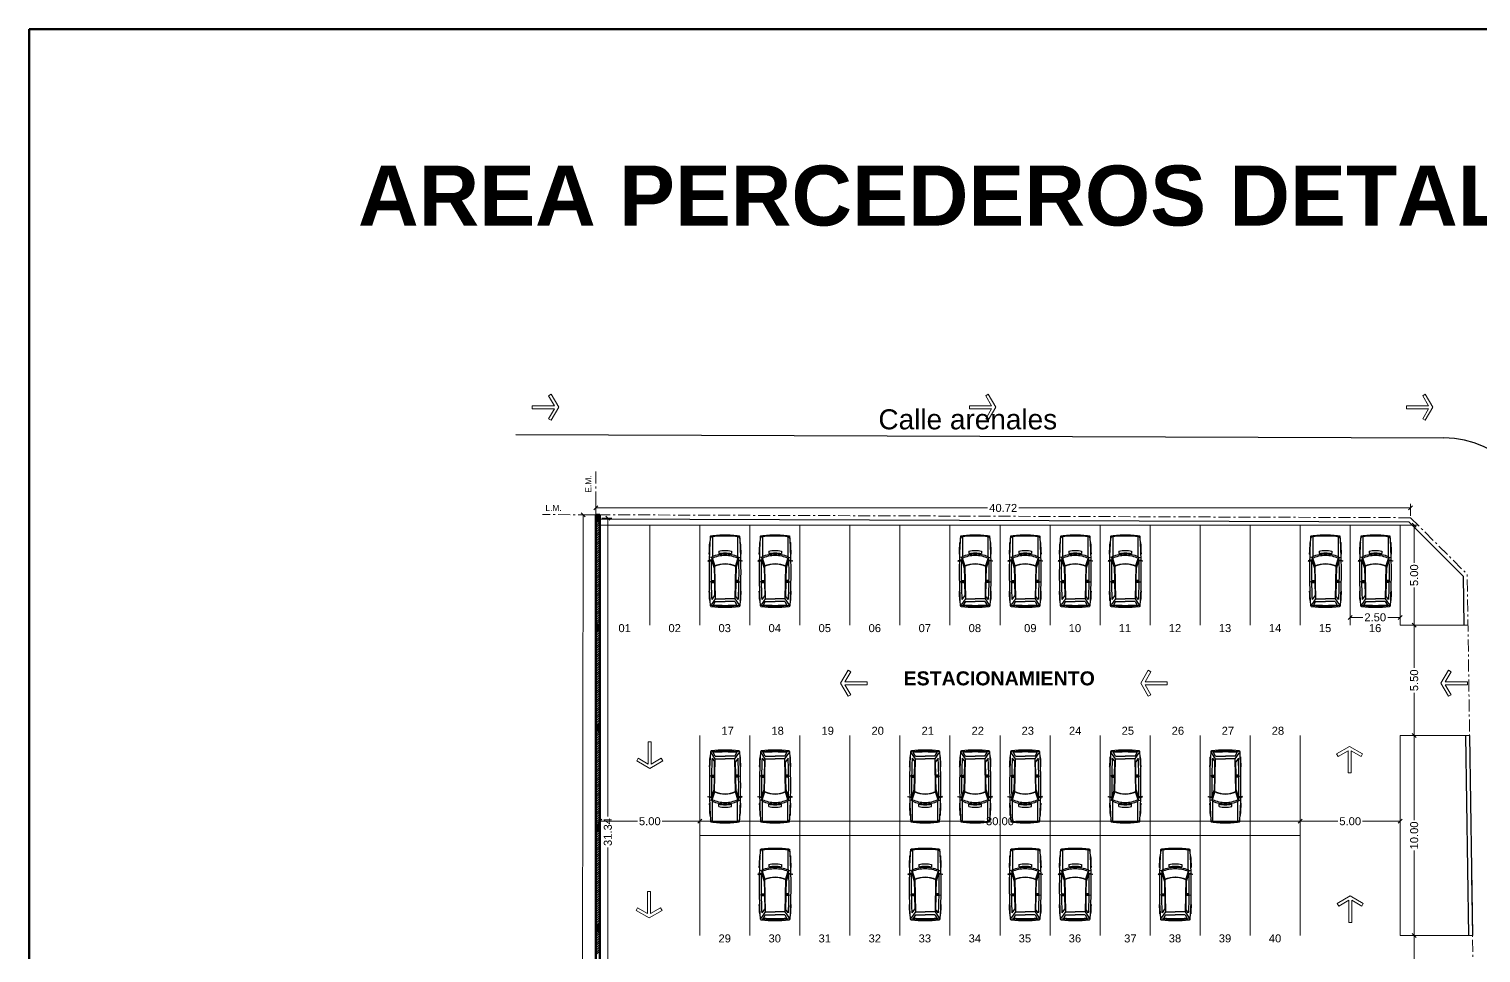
# Model space of a CAD drawing. Header units: inches. Extents: x 2 to 337, y 2 to 182.
# Drawn here: x 1.7 to 74.2, y 134.9 to 181 of the extents above; entities that cross this region are included whole.
import ezdxf

# ---------------------------------------------------------------- set-up
doc = ezdxf.new("R2010")
doc.units = ezdxf.units.IN
doc.header["$MEASUREMENT"] = 0
doc.linetypes.add('ACAD_ISO10W100', pattern=[18, 12, -3, 0, -3])
for name, color, linetype, lineweight in [('01', 60, 'Continuous', 9), ('01 eje', 30, 'ACAD_ISO10W100', 9), ('L COTAS', 1, 'Continuous', 9), ('l gris', 9, 'Continuous', 5), ('l muro', 5, 'Continuous', 80), ('LAVADO MU', 10, 'Continuous', 5), ('smr acero', 170, 'Continuous', 15)]:
    doc.layers.add(name, color=color, linetype=linetype, lineweight=lineweight)
for name, color, linetype in [('AUTOS', 9, 'Continuous'), ('l olumnas', 140, 'Continuous'), ('l texto', 30, 'Continuous'), ('piso', 52, 'Continuous')]:
    doc.layers.add(name, color=color, linetype=linetype)
doc.styles.add('2mm para 1.100', font='ARIAL.TTF')
doc.styles.add('3mm para 1.100', font='ARIAL.TTF')
doc.styles.get("Standard").update_dxf_attribs({"font": 'ARIAL.TTF'})
doc.dimstyles.new('cotas 1.100', dxfattribs={"dimscale": 2, "dimtxt": 0.2, "dimasz": 0.1, "dimexe": 0.1, "dimexo": 0.05, "dimgap": 0.05, "dimtad": 0, "dimzin": 0, "dimdsep": 46, "dimtxsty": '2mm para 1.100', "dimblk": 'OBLIQUE', "dimcen": 0.09, "dimclrd": 256, "dimclre": 256, "dimclrt": 256, "dimaunit": 1, "dimadec": 3, "dimazin": 0, "dimtfac": 1, "dimtofl": 0, "dimtmove": 2, "dimatfit": 3, "dimfxl": 0, "dimtolj": 1, "dimtzin": 0, "dimlwd": -1, "dimlwe": -1, "dimarcsym": 0})

# ---------------------------------------------------------------- blocks, each defined once
blk = doc.blocks.new('terreno1')
at = {"layer": '01 eje', "ltscale": 0.05}
for p, q in [((2858.813, 860.328), (2858.813, 730.799)), ((2899.533, 858.013), (2856.148, 858.17)), ((2904.08, 736.346), (2902.361, 855.185))]:
    blk.add_line(p, q, dxfattribs=at)
blk.add_lwpolyline([(2899.533, 858.013), (2902.361, 855.185)], dxfattribs=at)
at = {"layer": 'piso'}
blk.add_lwpolyline([(2854.813, 862.175), (2901.195, 862.007)], dxfattribs=at)
blk.add_arc((2901.095, 856.765), 5.243, 1.09353, 88.90647, dxfattribs=at)
at = {"layer": '01', "insert": (2872.939, 863.428), "char_height": 1, "attachment_point": 1}
blk.add_mtext_dynamic_manual_height_columns('Calle arenales', width=9.90179, gutter_width=12.5, heights=[1.667], dxfattribs=at)
at = {"layer": '01 eje', "insert": (2858.296, 859.265), "char_height": 0.3, "attachment_point": 1, "rotation": 90}
blk.add_mtext_dynamic_manual_height_columns('E.M.', width=7.33177, gutter_width=12.5, heights=[0], dxfattribs=at)
at = {"layer": '01 eje', "insert": (2856.297, 858.655), "char_height": 0.3, "attachment_point": 1}
blk.add_mtext_dynamic_manual_height_columns('L.M.', width=7.33177, gutter_width=12.5, heights=[0], dxfattribs=at)
blk = doc.blocks.new('_Oblique')
at = {"color": 0, "linetype": 'ByBlock', "lineweight": -2}
blk.add_line((-0.5, -0.5), (0.5, 0.5), dxfattribs=at)
blk = doc.blocks.new('*D205')
at = {"layer": 'Defpoints', "color": 0}
for p in [(70.191, 135.75), (70.191, 130.25), (70.888, 130.25)]:
    blk.add_point(p, dxfattribs=at)
at = {"layer": 'L COTAS'}
for p, q in [((70.291, 135.75), (71.088, 135.75)), ((70.888, 135.75), (70.888, 133.619)), ((70.888, 130.25), (70.888, 132.381)), ((70.291, 130.25), (71.088, 130.25))]:
    blk.add_line(p, q, dxfattribs=at)
at = {"layer": 'L COTAS', "xscale": 0.2, "yscale": 0.2, "zscale": 0.2}
for p, rotation in [((70.888, 135.75), 90), ((70.888, 130.25), 270)]:
    blk.add_blockref('_Oblique', p, dxfattribs=dict(at, rotation=rotation))
at = {"layer": 'L COTAS', "insert": (70.888, 133), "char_height": 0.4, "attachment_point": 5, "rotation": 90, "style": '2mm para 1.100'}
blk.add_mtext('\\A1;5.50', dxfattribs=at)
blk = doc.blocks.new('*D206')
at = {"layer": 'Defpoints', "color": 0}
for p in [(70.191, 145.75), (70.191, 135.75), (70.888, 135.75)]:
    blk.add_point(p, dxfattribs=at)
at = {"layer": 'L COTAS'}
for p, q in [((70.291, 145.75), (71.088, 145.75)), ((70.888, 145.75), (70.888, 141.506)), ((70.888, 135.75), (70.888, 139.995)), ((70.291, 135.75), (71.088, 135.75))]:
    blk.add_line(p, q, dxfattribs=at)
at = {"layer": 'L COTAS', "xscale": 0.2, "yscale": 0.2, "zscale": 0.2}
for p, rotation in [((70.888, 145.75), 90), ((70.888, 135.75), 270)]:
    blk.add_blockref('_Oblique', p, dxfattribs=dict(at, rotation=rotation))
at = {"layer": 'L COTAS', "insert": (70.888, 140.75), "char_height": 0.4, "attachment_point": 5, "rotation": 90, "style": '2mm para 1.100'}
blk.add_mtext('\\A1;10.00', dxfattribs=at)
blk = doc.blocks.new('*D207')
at = {"layer": 'Defpoints', "color": 0}
for p in [(70.191, 151.25), (70.191, 145.75), (70.888, 145.75)]:
    blk.add_point(p, dxfattribs=at)
at = {"layer": 'L COTAS'}
for p, q in [((70.291, 151.25), (71.088, 151.25)), ((70.888, 151.25), (70.888, 149.119)), ((70.888, 145.75), (70.888, 147.881)), ((70.291, 145.75), (71.088, 145.75))]:
    blk.add_line(p, q, dxfattribs=at)
at = {"layer": 'L COTAS', "xscale": 0.2, "yscale": 0.2, "zscale": 0.2}
for p, rotation in [((70.888, 151.25), 90), ((70.888, 145.75), 270)]:
    blk.add_blockref('_Oblique', p, dxfattribs=dict(at, rotation=rotation))
at = {"layer": 'L COTAS', "insert": (70.888, 148.5), "char_height": 0.4, "attachment_point": 5, "rotation": 90, "style": '2mm para 1.100'}
blk.add_mtext('\\A1;5.50', dxfattribs=at)
blk = doc.blocks.new('*D208')
at = {"layer": 'Defpoints', "color": 0}
for p in [(70.191, 156.25), (70.191, 151.25), (70.888, 151.25)]:
    blk.add_point(p, dxfattribs=at)
at = {"layer": 'L COTAS'}
for p, q in [((70.291, 156.25), (71.088, 156.25)), ((70.888, 156.25), (70.888, 154.369)), ((70.888, 151.25), (70.888, 153.131)), ((70.291, 151.25), (71.088, 151.25))]:
    blk.add_line(p, q, dxfattribs=at)
at = {"layer": 'L COTAS', "xscale": 0.2, "yscale": 0.2, "zscale": 0.2}
for p, rotation in [((70.888, 156.25), 90), ((70.888, 151.25), 270)]:
    blk.add_blockref('_Oblique', p, dxfattribs=dict(at, rotation=rotation))
at = {"layer": 'L COTAS', "insert": (70.888, 153.75), "char_height": 0.4, "attachment_point": 5, "rotation": 90, "style": '2mm para 1.100'}
blk.add_mtext('\\A1;5.00', dxfattribs=at)
blk = doc.blocks.new('*D209')
at = {"layer": 'Defpoints', "color": 0}
for p in [(30.191, 141.459), (30.191, 140.75), (35.191, 140.75)]:
    blk.add_point(p, dxfattribs=at)
at = {"layer": 'L COTAS'}
for p, q in [((30.191, 140.85), (30.191, 141.659)), ((35.191, 140.85), (35.191, 141.659)), ((30.191, 141.459), (32.072, 141.459)), ((35.191, 141.459), (33.31, 141.459))]:
    blk.add_line(p, q, dxfattribs=at)
at = {"layer": 'L COTAS', "xscale": 0.2, "yscale": 0.2, "zscale": 0.2, "rotation": 180}
blk.add_blockref('_Oblique', (30.191, 141.459), dxfattribs=at)
at = {"layer": 'L COTAS', "xscale": 0.2, "yscale": 0.2, "zscale": 0.2}
blk.add_blockref('_Oblique', (35.191, 141.459), dxfattribs=at)
at = {"layer": 'L COTAS', "insert": (32.691, 141.459), "char_height": 0.4, "attachment_point": 5, "style": '2mm para 1.100'}
blk.add_mtext('\\A1;5.00', dxfattribs=at)
blk = doc.blocks.new('*D210')
at = {"layer": 'Defpoints', "color": 0}
for p in [(65.191, 141.459), (70.191, 141.459), (70.191, 140.75)]:
    blk.add_point(p, dxfattribs=at)
at = {"layer": 'L COTAS'}
for p, q in [((65.191, 141.559), (65.191, 141.659)), ((70.191, 140.85), (70.191, 141.659)), ((65.191, 141.459), (67.072, 141.459)), ((70.191, 141.459), (68.31, 141.459))]:
    blk.add_line(p, q, dxfattribs=at)
at = {"layer": 'L COTAS', "xscale": 0.2, "yscale": 0.2, "zscale": 0.2, "rotation": 180}
blk.add_blockref('_Oblique', (65.191, 141.459), dxfattribs=at)
at = {"layer": 'L COTAS', "xscale": 0.2, "yscale": 0.2, "zscale": 0.2}
blk.add_blockref('_Oblique', (70.191, 141.459), dxfattribs=at)
at = {"layer": 'L COTAS', "insert": (67.691, 141.459), "char_height": 0.4, "attachment_point": 5, "style": '2mm para 1.100'}
blk.add_mtext('\\A1;5.00', dxfattribs=at)
blk = doc.blocks.new('*D67')
at = {"layer": 'Defpoints', "color": 0}
for p in [(65.191, 141.459), (35.191, 140.75), (65.191, 140.75)]:
    blk.add_point(p, dxfattribs=at)
at = {"layer": 'L COTAS'}
for p, q in [((35.191, 140.85), (35.191, 141.659)), ((65.191, 140.85), (65.191, 141.659)), ((35.191, 141.459), (49.417, 141.459)), ((65.191, 141.459), (50.965, 141.459))]:
    blk.add_line(p, q, dxfattribs=at)
at = {"layer": 'L COTAS', "xscale": 0.2, "yscale": 0.2, "zscale": 0.2, "rotation": 180}
blk.add_blockref('_Oblique', (35.191, 141.459), dxfattribs=at)
at = {"layer": 'L COTAS', "xscale": 0.2, "yscale": 0.2, "zscale": 0.2}
blk.add_blockref('_Oblique', (65.191, 141.459), dxfattribs=at)
at = {"layer": 'L COTAS', "insert": (50.191, 141.459), "char_height": 0.4, "attachment_point": 5, "style": '2mm para 1.100'}
blk.add_mtext('\\A1;30.00', dxfattribs=at)
blk = doc.blocks.new('*D211')
at = {"layer": 'Defpoints', "color": 0}
for p in [(29.991, 157.108), (29.991, 156.769), (70.71, 156.622)]:
    blk.add_point(p, dxfattribs=at)
at = {"layer": 'L COTAS'}
for p, q in [((29.991, 156.869), (29.991, 157.308)), ((29.991, 157.108), (49.57, 157.108)), ((70.71, 157.108), (51.131, 157.108)), ((70.71, 156.722), (70.71, 157.308))]:
    blk.add_line(p, q, dxfattribs=at)
at = {"layer": 'L COTAS', "xscale": 0.2, "yscale": 0.2, "zscale": 0.2, "rotation": 180}
blk.add_blockref('_Oblique', (29.991, 157.108), dxfattribs=at)
at = {"layer": 'L COTAS', "xscale": 0.2, "yscale": 0.2, "zscale": 0.2}
blk.add_blockref('_Oblique', (70.71, 157.108), dxfattribs=at)
at = {"layer": 'L COTAS', "insert": (50.35, 157.108), "char_height": 0.4, "attachment_point": 5, "style": '2mm para 1.100'}
blk.add_mtext('\\A1;40.72', dxfattribs=at)
blk = doc.blocks.new('E-120')
for p, q in [((0.094, 0.689), (0.171, 0.727)), ((0.361, 0.738), (0.383, 0.763)), ((0.982, 0.765), (0.969, 0.788)), ((1.136, 0.683), (1.111, 0.769)), ((1.249, 0.685), (1.297, 0.862)), ((1.297, 0.862), (1.321, 0.845)), ((1.321, 0.845), (1.297, 0.693)), ((2.333, 0.678), (2.358, 0.777)), ((2.789, 0.766), (2.813, 0.786)), ((3.294, 0.746), (3.29, 0.767)), ((3.477, 0.683), (3.48, 0.736)), ((0.079, 0.567), (0.054, 0.569)), ((0.094, 0.689), (0.069, 0.692)), ((0.086, 0.63), (1.078, 0.63)), ((0.814, 0.317), (0.934, 0.317)), ((1.078, 0.63), (1.136, 0.683)), ((1.136, 0.683), (1.566, 0.548)), ((1.158, 0.644), (1.558, 0.518)), ((1.297, 0.693), (1.249, 0.685)), ((1.26, 0.674), (1.665, 0.546)), ((1.546, 0.522), (3.191, 0.491)), ((1.566, 0.548), (2.29, 0.534)), ((2.29, 0.678), (2.29, 0.534)), ((2.29, 0.678), (2.378, 0.677)), ((2.333, 0.678), (2.333, 0.507)), ((2.378, 0.678), (2.378, 0.532)), ((2.378, 0.532), (3.052, 0.52)), ((3.228, 0.649), (3.052, 0.52)), ((3.191, 0.491), (3.477, 0.683)), ((3.191, 0.491), (3.191, 0)), ((3.191, -0.491), (3.191, 0)), ((3.328, 0.488), (3.513, 0.594)), ((3.328, 0.488), (3.328, 0)), ((3.328, -0.488), (3.328, 0)), ((0.078, -0.558), (0.053, -0.562)), ((0.094, -0.689), (0.069, -0.692)), ((0.086, -0.63), (1.078, -0.63)), ((0.094, -0.689), (0.171, -0.727)), ((0.814, -0.317), (0.934, -0.317)), ((1.078, -0.63), (1.136, -0.683)), ((1.136, -0.683), (1.111, -0.769)), ((1.136, -0.683), (1.566, -0.548)), ((1.158, -0.644), (1.558, -0.518)), ((1.249, -0.685), (1.297, -0.862)), ((1.297, -0.693), (1.249, -0.685)), ((1.26, -0.674), (1.665, -0.546)), ((1.321, -0.845), (1.297, -0.693)), ((1.546, -0.522), (3.191, -0.491)), ((1.566, -0.548), (2.29, -0.534)), ((2.29, -0.678), (2.29, -0.534)), ((2.29, -0.678), (2.378, -0.677)), ((2.333, -0.678), (2.333, -0.507)), ((2.333, -0.678), (2.358, -0.777)), ((2.378, -0.532), (3.052, -0.52)), ((2.378, -0.678), (2.378, -0.532)), ((3.228, -0.649), (3.052, -0.52)), ((3.191, -0.491), (3.477, -0.683)), ((3.328, -0.488), (3.513, -0.594)), ((3.477, -0.683), (3.48, -0.736)), ((0.361, -0.738), (0.383, -0.763)), ((0.982, -0.765), (0.969, -0.788)), ((1.297, -0.862), (1.321, -0.845)), ((2.789, -0.766), (2.813, -0.786)), ((3.294, -0.746), (3.29, -0.767))]:
    blk.add_line(p, q)
for centre, radius, start, end in [((1.903, -27.265), 28.046, 91.28738, 93.73732), ((1.903, -27.265), 28.069, 91.90548, 93.10267), ((1.903, -27.265), 28.046, 86.62122, 91.21207), ((1.903, -27.258), 28.06, 87.16705, 88.14057), ((-2.869, -0.011), 6.45, 0.10163, 6.62418), ((3.553, 0.682), 0.05, 6.15941, 86.62122), ((5.769, -0.04), 5.769, 172.6816, 179.59941), ((5.769, 0.04), 5.769, 180.40059, 187.3184), ((5.769, -0.04), 5.747, 172.39344, 179.59788), ((5.769, 0.04), 5.747, 180.40212, 187.60656), ((0.077, 0.691), 0.03, 93.73732, 172.6816), ((5.769, -0.04), 5.722, 172.6816, 179.59611), ((5.769, 0.04), 5.722, 180.40389, 187.3184), ((2.76, -0.04), 1.978, 169.57919, 178.83073), ((2.76, 0.04), 1.978, 181.16927, 190.42081), ((2.76, -0.04), 1.861, 168.91249, 178.75682), ((2.76, 0.04), 1.861, 181.24318, 191.08751), ((2.76, -0.04), 1.81, 158.28166, 178.72222), ((2.76, 0.04), 1.81, 181.27778, 201.71834), ((2.76, -0.04), 1.742, 156.86439, 178.67214), ((2.76, 0.04), 1.742, 181.32786, 203.13561), ((1.903, -27.265), 27.946, 89.20622, 91.31719), ((2.76, -0.04), 1.325, 155.08545, 178.25441), ((2.76, 0.04), 1.325, 181.74559, 204.91455), ((2.76, -0.04), 1.313, 154.68131, 178.23827), ((2.76, 0.04), 1.313, 181.76173, 205.31869), ((1.903, -27.265), 27.946, 87.28231, 89.02642), ((-2.869, -0.011), 6.411, 0.10225, 5.41709), ((-2.869, 0.011), 6.45, 353.37582, 359.89837), ((-2.869, -0.011), 6.509, 0.1007, 6.15941), ((0.077, -0.691), 0.03, 187.3184, 266.26268), ((1.903, 27.265), 28.046, 266.26268, 268.71262), ((1.903, 27.265), 27.946, 268.68281, 270.79378), ((1.903, 27.265), 27.946, 270.97358, 272.71769), ((-2.869, 0.011), 6.411, 354.58291, 359.89775), ((3.553, -0.682), 0.05, 273.37878, 353.84059), ((-2.869, 0.011), 6.509, 353.84059, 359.8993), ((1.903, 27.265), 28.069, 266.89733, 268.09452), ((1.903, 27.265), 28.046, 268.78793, 273.37878), ((1.903, 27.258), 28.06, 271.85943, 272.83295)]:
    blk.add_arc(centre, radius, start, end)
blk = doc.blocks.new('*D235')
at = {"layer": 'Defpoints', "color": 0}
for p in [(67.691, 151.645), (67.691, 151.25), (70.191, 151.25)]:
    blk.add_point(p, dxfattribs=at)
at = {"layer": 'L COTAS'}
for p, q in [((67.691, 151.35), (67.691, 151.845)), ((67.691, 151.645), (68.319, 151.645)), ((70.191, 151.645), (69.563, 151.645)), ((70.191, 151.35), (70.191, 151.845))]:
    blk.add_line(p, q, dxfattribs=at)
at = {"layer": 'L COTAS', "xscale": 0.2, "yscale": 0.2, "zscale": 0.2, "rotation": 180}
blk.add_blockref('_Oblique', (67.691, 151.645), dxfattribs=at)
at = {"layer": 'L COTAS', "xscale": 0.2, "yscale": 0.2, "zscale": 0.2}
blk.add_blockref('_Oblique', (70.191, 151.645), dxfattribs=at)
at = {"layer": 'L COTAS', "insert": (68.941, 151.645), "char_height": 0.4, "attachment_point": 5, "style": '2mm para 1.100'}
blk.add_mtext('\\A1;2.50', dxfattribs=at)
blk = doc.blocks.new('*D95')
at = {"layer": 'Defpoints', "color": 0}
for p in [(29.361, 156.769), (30.191, 156.768), (29.991, 31.949)]:
    blk.add_point(p, dxfattribs=at)
at = {"layer": 'L COTAS'}
for p, q in [((30.091, 156.768), (29.161, 156.77)), ((29.361, 156.769), (29.262, 95.269)), ((29.161, 31.95), (29.259, 93.45)), ((29.891, 31.949), (28.961, 31.95))]:
    blk.add_line(p, q, dxfattribs=at)
at = {"layer": 'L COTAS', "xscale": 0.2, "yscale": 0.2, "zscale": 0.2}
for p, rotation in [((29.361, 156.769), 89.90828215739022), ((29.161, 31.95), 269.9082821573902)]:
    blk.add_blockref('_Oblique', p, dxfattribs=dict(at, rotation=rotation))
at = {"layer": 'L COTAS', "insert": (29.261, 94.36), "char_height": 0.4, "attachment_point": 5, "rotation": 89.90828, "style": '2mm para 1.100'}
blk.add_mtext('\\A1;124.82', dxfattribs=at)
blk = doc.blocks.new('*D96')
at = {"layer": 'Defpoints', "color": 0}
for p in [(30.191, 156.594), (30.596, 156.594), (30.191, 125.25)]:
    blk.add_point(p, dxfattribs=at)
at = {"layer": 'L COTAS'}
for p, q in [((30.291, 156.594), (30.796, 156.594)), ((30.596, 156.594), (30.596, 141.696)), ((30.596, 125.25), (30.596, 140.148)), ((30.291, 125.25), (30.796, 125.25))]:
    blk.add_line(p, q, dxfattribs=at)
at = {"layer": 'L COTAS', "xscale": 0.2, "yscale": 0.2, "zscale": 0.2}
for p, rotation in [((30.596, 156.594), 90), ((30.596, 125.25), 270)]:
    blk.add_blockref('_Oblique', p, dxfattribs=dict(at, rotation=rotation))
at = {"layer": 'L COTAS', "insert": (30.596, 140.922), "char_height": 0.4, "attachment_point": 5, "rotation": 90, "style": '2mm para 1.100'}
blk.add_mtext('\\A1;31.34', dxfattribs=at)

msp = doc.modelspace()

# ---------------------------------------------------------------- hatches: boundary and pattern name
at = {"layer": 'smr acero'}
h = msp.add_hatch(color=256, dxfattribs=at)
h.dxf.hatch_style = 1
h.paths.add_polyline_path([(29.991, 156.769), (29.991, 156.419), (30.191, 156.419), (30.191, 156.769)])
h = msp.add_hatch(color=256, dxfattribs=at)
h.dxf.hatch_style = 1
h.paths.add_polyline_path([(29.991, 151.305), (29.991, 150.955), (30.191, 150.955), (30.191, 151.305)])
h = msp.add_hatch(color=256, dxfattribs=at)
h.dxf.hatch_style = 1
h.paths.add_polyline_path([(29.991, 146.305), (29.991, 145.955), (30.191, 145.955), (30.191, 146.305)])
h = msp.add_hatch(color=256, dxfattribs=at)
h.dxf.hatch_style = 1
h.paths.add_polyline_path([(29.991, 141.305), (29.991, 140.955), (30.191, 140.955), (30.191, 141.305)])
h = msp.add_hatch(color=256, dxfattribs=at)
h.dxf.hatch_style = 1
h.paths.add_polyline_path([(29.991, 136.305), (29.991, 135.955), (30.191, 135.955), (30.191, 136.305)])

# ---------------------------------------------------------------- linework, layer by layer
at = {"linetype": 'Continuous', "lineweight": 13}
for points in [[(26.821, 162.066), (26.821, 162.216), (27.926, 162.216), (27.637, 162.715), (27.767, 162.79), (28.142, 162.141), (27.767, 161.491), (27.637, 161.566), (27.926, 162.066), (26.821, 162.066)], [(48.659, 162.066), (48.659, 162.216), (49.764, 162.216), (49.475, 162.715), (49.605, 162.79), (49.98, 162.141), (49.605, 161.491), (49.475, 161.566), (49.764, 162.066), (48.659, 162.066)], [(70.497, 162.066), (70.497, 162.216), (71.602, 162.216), (71.313, 162.715), (71.443, 162.79), (71.818, 162.141), (71.443, 161.491), (71.313, 161.566), (71.602, 162.066), (70.497, 162.066)], [(43.547, 148.28), (43.547, 148.43), (42.442, 148.43), (42.731, 148.93), (42.601, 149.005), (42.226, 148.355), (42.601, 147.706), (42.731, 147.781), (42.442, 148.28), (43.547, 148.28)], [(58.547, 148.28), (58.547, 148.43), (57.442, 148.43), (57.731, 148.93), (57.601, 149.005), (57.226, 148.355), (57.601, 147.706), (57.731, 147.781), (57.442, 148.28), (58.547, 148.28)], [(73.547, 148.28), (73.547, 148.43), (72.442, 148.43), (72.731, 148.93), (72.601, 149.005), (72.226, 148.355), (72.601, 147.706), (72.731, 147.781), (72.442, 148.28), (73.547, 148.28)], [(32.616, 145.422), (32.766, 145.422), (32.766, 144.317), (33.265, 144.605), (33.34, 144.476), (32.691, 144.101), (32.041, 144.476), (32.116, 144.605), (32.616, 144.317), (32.616, 145.422)], [(67.584, 143.875), (67.734, 143.875), (67.734, 144.979), (68.233, 144.691), (68.308, 144.821), (67.659, 145.196), (67.009, 144.821), (67.084, 144.691), (67.584, 144.979), (67.584, 143.875)], [(32.584, 137.956), (32.734, 137.956), (32.734, 136.851), (33.233, 137.14), (33.308, 137.01), (32.659, 136.635), (32.009, 137.01), (32.084, 137.14), (32.584, 136.851), (32.584, 137.956)], [(67.616, 136.409), (67.766, 136.409), (67.766, 137.514), (68.265, 137.225), (68.34, 137.355), (67.691, 137.73), (67.041, 137.355), (67.116, 137.225), (67.616, 137.514), (67.616, 136.409)]]:
    msp.add_lwpolyline(points, close=True, dxfattribs=at)
for points in [[(30.191, 156.569), (30.191, 156.569), (30.191, 156.569), (70.627, 156.423), (73.34, 153.71), (73.375, 151.25)], [(73.455, 145.75), (73.6, 135.75)], [(73.655, 145.75), (73.8, 135.75)]]:
    msp.add_lwpolyline(points)
at = {"layer": 'l gris'}
for p, q in [((32.691, 156.25), (32.691, 151.25)), ((35.191, 156.25), (35.191, 151.25)), ((37.691, 156.25), (37.691, 151.25)), ((40.191, 156.25), (40.191, 151.25)), ((42.691, 156.25), (42.691, 151.25)), ((45.191, 156.25), (45.191, 151.25)), ((47.691, 156.25), (47.691, 151.25)), ((50.191, 156.25), (50.191, 151.25)), ((52.691, 156.25), (52.691, 151.25)), ((55.191, 156.25), (55.191, 151.25)), ((57.691, 156.25), (57.691, 151.25)), ((60.191, 156.25), (60.191, 151.25)), ((62.691, 156.25), (62.691, 151.25)), ((65.191, 156.25), (65.191, 151.25)), ((67.691, 156.25), (67.691, 151.25)), ((70.191, 156.25), (70.191, 151.25)), ((35.191, 145.75), (35.191, 140.75)), ((37.691, 145.75), (37.691, 140.75)), ((40.191, 145.75), (40.191, 140.75)), ((42.691, 145.75), (42.691, 140.75)), ((45.191, 145.75), (45.191, 140.75)), ((47.691, 145.75), (47.691, 140.75)), ((50.191, 145.75), (50.191, 140.75)), ((52.691, 145.75), (52.691, 140.75)), ((55.191, 145.75), (55.191, 140.75)), ((57.691, 145.75), (57.691, 140.75)), ((60.191, 145.75), (60.191, 140.75)), ((62.691, 145.75), (62.691, 140.75)), ((65.191, 145.75), (65.191, 140.75)), ((70.191, 145.75), (70.191, 135.75)), ((35.191, 140.75), (35.191, 135.75)), ((37.691, 140.75), (37.691, 135.75)), ((40.191, 140.75), (40.191, 135.75)), ((42.691, 140.75), (42.691, 135.75)), ((45.191, 140.75), (45.191, 135.75)), ((47.691, 140.75), (47.691, 135.75)), ((50.191, 140.75), (50.191, 135.75)), ((52.691, 140.75), (52.691, 135.75)), ((55.191, 140.75), (55.191, 135.75)), ((57.691, 140.75), (57.691, 135.75)), ((60.191, 140.75), (60.191, 135.75)), ((62.691, 140.75), (62.691, 135.75)), ((65.191, 140.75), (65.191, 135.75))]:
    msp.add_line(p, q, dxfattribs=at)
for points in [[(30.191, 156.25), (70.8, 156.25)], [(70.191, 151.25), (73.575, 151.25)], [(70.191, 145.75), (73.655, 145.75)], [(35.191, 140.75), (65.191, 140.75)], [(70.191, 135.75), (73.8, 135.75)]]:
    msp.add_lwpolyline(points, dxfattribs=at)
at = {"layer": 'l muro'}
for p, q in [((30.191, 156.769), (29.991, 156.769)), ((29.991, 156.769), (29.991, 31.96)), ((30.191, 156.769), (30.191, 31.96))]:
    msp.add_line(p, q, dxfattribs=at)
msp.add_lwpolyline([(1.672, 181.032), (112.831, 181.032), (112.831, 1.955), (1.672, 1.955)], close=True, dxfattribs=at)
at = {"layer": 'l olumnas'}
for points in [[(30.191, 156.419), (29.991, 156.419), (29.991, 156.769), (30.191, 156.769)], [(30.191, 150.955), (29.991, 150.955), (29.991, 151.305), (30.191, 151.305)], [(30.191, 145.955), (29.991, 145.955), (29.991, 146.305), (30.191, 146.305)], [(30.191, 140.955), (29.991, 140.955), (29.991, 141.305), (30.191, 141.305)], [(30.191, 135.955), (29.991, 135.955), (29.991, 136.305), (30.191, 136.305)]]:
    msp.add_lwpolyline(points, close=True, dxfattribs=at)
at = {"layer": 'LAVADO MU'}
for p, q in [((29.991, 156.671), (30.089, 156.769)), ((29.991, 156.559), (30.191, 156.758)), ((29.991, 156.446), (30.191, 156.646)), ((29.991, 156.334), (30.191, 156.534)), ((29.991, 156.222), (30.191, 156.422)), ((29.991, 156.11), (30.191, 156.309)), ((29.991, 155.997), (30.191, 156.197)), ((29.991, 155.885), (30.191, 156.085)), ((29.991, 155.773), (30.191, 155.973)), ((29.991, 155.661), (30.191, 155.86)), ((29.991, 155.548), (30.191, 155.748)), ((29.991, 155.436), (30.191, 155.636)), ((29.991, 155.324), (30.191, 155.524)), ((29.991, 155.212), (30.191, 155.411)), ((29.991, 155.099), (30.191, 155.299)), ((29.991, 154.987), (30.191, 155.187)), ((29.991, 154.875), (30.191, 155.075)), ((29.991, 154.763), (30.191, 154.962)), ((29.991, 154.65), (30.191, 154.85)), ((29.991, 154.538), (30.191, 154.738)), ((29.991, 154.426), (30.191, 154.626)), ((29.991, 154.314), (30.191, 154.513)), ((29.991, 154.201), (30.191, 154.401)), ((29.991, 154.089), (30.191, 154.289)), ((29.991, 153.977), (30.191, 154.177)), ((29.991, 153.864), (30.191, 154.064)), ((29.991, 153.752), (30.191, 153.952)), ((29.991, 153.64), (30.191, 153.84)), ((29.991, 153.528), (30.191, 153.728)), ((29.991, 153.415), (30.191, 153.615)), ((29.991, 153.303), (30.191, 153.503)), ((29.991, 153.191), (30.191, 153.391)), ((29.991, 153.079), (30.191, 153.279)), ((29.991, 152.966), (30.191, 153.166)), ((29.991, 152.854), (30.191, 153.054)), ((29.991, 152.742), (30.191, 152.942)), ((29.991, 152.63), (30.191, 152.83)), ((29.991, 152.517), (30.191, 152.717)), ((29.991, 152.405), (30.191, 152.605)), ((29.991, 152.293), (30.191, 152.493)), ((29.991, 152.181), (30.191, 152.381)), ((29.991, 152.068), (30.191, 152.268)), ((29.991, 151.956), (30.191, 152.156)), ((29.991, 151.844), (30.191, 152.044)), ((29.991, 151.732), (30.191, 151.932)), ((29.991, 151.619), (30.191, 151.819)), ((29.991, 151.507), (30.191, 151.707)), ((29.991, 151.395), (30.191, 151.595)), ((29.991, 151.283), (30.191, 151.482)), ((29.991, 151.17), (30.191, 151.37)), ((29.991, 151.058), (30.191, 151.258)), ((29.991, 150.946), (30.191, 151.146)), ((29.991, 150.834), (30.191, 151.033)), ((29.991, 150.721), (30.191, 150.921)), ((29.991, 150.609), (30.191, 150.809)), ((29.991, 150.497), (30.191, 150.697)), ((29.991, 150.385), (30.191, 150.584)), ((29.991, 150.272), (30.191, 150.472)), ((29.991, 150.16), (30.191, 150.36)), ((29.991, 150.048), (30.191, 150.248)), ((29.991, 149.936), (30.191, 150.135)), ((29.991, 149.823), (30.191, 150.023)), ((29.991, 149.711), (30.191, 149.911)), ((29.991, 149.599), (30.191, 149.799)), ((29.991, 149.487), (30.191, 149.686)), ((29.991, 149.374), (30.191, 149.574)), ((29.991, 149.262), (30.191, 149.462)), ((29.991, 149.15), (30.191, 149.35)), ((29.991, 149.038), (30.191, 149.237)), ((29.991, 148.925), (30.191, 149.125)), ((29.991, 148.813), (30.191, 149.013)), ((29.991, 148.701), (30.191, 148.901)), ((29.991, 148.589), (30.191, 148.788)), ((29.991, 148.476), (30.191, 148.676)), ((29.991, 148.364), (30.191, 148.564)), ((29.991, 148.252), (30.191, 148.452)), ((29.991, 148.14), (30.191, 148.339)), ((29.991, 148.027), (30.191, 148.227)), ((29.991, 147.915), (30.191, 148.115)), ((29.991, 147.803), (30.191, 148.003)), ((29.991, 147.691), (30.191, 147.89)), ((29.991, 147.578), (30.191, 147.778)), ((29.991, 147.466), (30.191, 147.666)), ((29.991, 147.354), (30.191, 147.554)), ((29.991, 147.242), (30.191, 147.441)), ((29.991, 147.129), (30.191, 147.329)), ((29.991, 147.017), (30.191, 147.217)), ((29.991, 146.905), (30.191, 147.105)), ((29.991, 146.793), (30.191, 146.992)), ((29.991, 146.68), (30.191, 146.88)), ((29.991, 146.568), (30.191, 146.768)), ((29.991, 146.456), (30.191, 146.656)), ((29.991, 146.344), (30.191, 146.543)), ((29.991, 146.231), (30.191, 146.431)), ((29.991, 146.119), (30.191, 146.319)), ((29.991, 146.007), (30.191, 146.207)), ((29.991, 145.895), (30.191, 146.094)), ((29.991, 145.782), (30.191, 145.982)), ((29.991, 145.67), (30.191, 145.87)), ((29.991, 145.558), (30.191, 145.758)), ((29.991, 145.446), (30.191, 145.645)), ((29.991, 145.333), (30.191, 145.533)), ((29.991, 145.221), (30.191, 145.421)), ((29.991, 145.109), (30.191, 145.309)), ((29.991, 144.996), (30.191, 145.196)), ((29.991, 144.884), (30.191, 145.084)), ((29.991, 144.772), (30.191, 144.972)), ((29.991, 144.66), (30.191, 144.86)), ((29.991, 144.547), (30.191, 144.747)), ((29.991, 144.435), (30.191, 144.635)), ((29.991, 144.323), (30.191, 144.523)), ((29.991, 144.211), (30.191, 144.411)), ((29.991, 144.098), (30.191, 144.298)), ((29.991, 143.986), (30.191, 144.186)), ((29.991, 143.874), (30.191, 144.074)), ((29.991, 143.762), (30.191, 143.962)), ((29.991, 143.649), (30.191, 143.849)), ((29.991, 143.537), (30.191, 143.737)), ((29.991, 143.425), (30.191, 143.625)), ((29.991, 143.313), (30.191, 143.513)), ((29.991, 143.2), (30.191, 143.4)), ((29.991, 143.088), (30.191, 143.288)), ((29.991, 142.976), (30.191, 143.176)), ((29.991, 142.864), (30.191, 143.064)), ((29.991, 142.751), (30.191, 142.951)), ((29.991, 142.639), (30.191, 142.839)), ((29.991, 142.527), (30.191, 142.727)), ((29.991, 142.415), (30.191, 142.615)), ((29.991, 142.302), (30.191, 142.502)), ((29.991, 142.19), (30.191, 142.39)), ((29.991, 142.078), (30.191, 142.278)), ((29.991, 141.966), (30.191, 142.165)), ((29.991, 141.853), (30.191, 142.053)), ((29.991, 141.741), (30.191, 141.941)), ((29.991, 141.629), (30.191, 141.829)), ((29.991, 141.517), (30.191, 141.716)), ((29.991, 141.404), (30.191, 141.604)), ((29.991, 141.292), (30.191, 141.492)), ((29.991, 141.18), (30.191, 141.38)), ((29.991, 141.068), (30.191, 141.267)), ((29.991, 140.955), (30.191, 141.155)), ((29.991, 140.843), (30.191, 141.043)), ((29.991, 140.731), (30.191, 140.931)), ((29.991, 140.619), (30.191, 140.818)), ((29.991, 140.506), (30.191, 140.706)), ((29.991, 140.394), (30.191, 140.594)), ((29.991, 140.282), (30.191, 140.482)), ((29.991, 140.17), (30.191, 140.369)), ((29.991, 140.057), (30.191, 140.257)), ((29.991, 139.945), (30.191, 140.145)), ((29.991, 139.833), (30.191, 140.033)), ((29.991, 139.721), (30.191, 139.92)), ((29.991, 139.608), (30.191, 139.808)), ((29.991, 139.496), (30.191, 139.696)), ((29.991, 139.384), (30.191, 139.584)), ((29.991, 139.272), (30.191, 139.471)), ((29.991, 139.159), (30.191, 139.359)), ((29.991, 139.047), (30.191, 139.247)), ((29.991, 138.935), (30.191, 139.135)), ((29.991, 138.823), (30.191, 139.022)), ((29.991, 138.71), (30.191, 138.91)), ((29.991, 138.598), (30.191, 138.798)), ((29.991, 138.486), (30.191, 138.686)), ((29.991, 138.374), (30.191, 138.573)), ((29.991, 138.261), (30.191, 138.461)), ((29.991, 138.149), (30.191, 138.349)), ((29.991, 138.037), (30.191, 138.237)), ((29.991, 137.925), (30.191, 138.124)), ((29.991, 137.812), (30.191, 138.012)), ((29.991, 137.7), (30.191, 137.9)), ((29.991, 137.588), (30.191, 137.788)), ((29.991, 137.476), (30.191, 137.675)), ((29.991, 137.363), (30.191, 137.563)), ((29.991, 137.251), (30.191, 137.451)), ((29.991, 137.139), (30.191, 137.339)), ((29.991, 137.027), (30.191, 137.226)), ((29.991, 136.914), (30.191, 137.114)), ((29.991, 136.802), (30.191, 137.002)), ((29.991, 136.69), (30.191, 136.89)), ((29.991, 136.578), (30.191, 136.777)), ((29.991, 136.465), (30.191, 136.665)), ((29.991, 136.353), (30.191, 136.553)), ((29.991, 136.241), (30.191, 136.441)), ((29.991, 136.128), (30.191, 136.328)), ((29.991, 136.016), (30.191, 136.216)), ((29.991, 135.904), (30.191, 136.104)), ((29.991, 135.792), (30.191, 135.992)), ((29.991, 135.679), (30.191, 135.879)), ((29.991, 135.567), (30.191, 135.767)), ((29.991, 135.455), (30.191, 135.655)), ((29.991, 135.343), (30.191, 135.543)), ((29.991, 135.23), (30.191, 135.43)), ((29.991, 135.118), (30.191, 135.318)), ((29.991, 135.006), (30.191, 135.206)), ((29.991, 134.894), (30.191, 135.094)), ((29.991, 134.781), (30.191, 134.981))]:
    msp.add_line(p, q, dxfattribs=at)

# ---------------------------------------------------------------- block references
at = {"layer": 'AUTOS', "color": 0, "xscale": -1, "rotation": 90}
for p in [(36.452, 155.769), (38.952, 155.769), (48.952, 155.769), (51.452, 155.769), (53.952, 155.769), (56.452, 155.769), (66.452, 155.769), (68.952, 155.769), (38.952, 140.121), (46.452, 140.121), (51.452, 140.121), (53.952, 140.121), (58.952, 140.121)]:
    msp.add_blockref('E-120', p, dxfattribs=at)
at = {"layer": 'AUTOS', "color": 0, "rotation": 90.00000000000001}
for p in [(36.452, 141.379), (38.952, 141.379), (46.452, 141.379), (48.952, 141.379), (51.452, 141.379), (56.452, 141.379), (61.452, 141.379)]:
    msp.add_blockref('E-120', p, dxfattribs=at)
at = {"layer": 'l muro'}
msp.add_blockref('terreno1', (-2828.822, -701.391), dxfattribs=at)

# ---------------------------------------------------------------- texts
at = {"layer": '01', "insert": (18.113, 174.216), "char_height": 3, "attachment_point": 1}
msp.add_mtext_dynamic_manual_height_columns('{\\fArial|b1|i0|c0|p34;AREA PERCEDEROS DETALLE 1:50}', width=110.42998, gutter_width=3.5, heights=[0], dxfattribs=at)
at = {"layer": 'l gris', "style": '3mm para 1.100'}
for s, p in [('01', (31.124, 150.907)), ('02', (33.624, 150.907)), ('03', (36.124, 150.907)), ('04', (38.624, 150.907)), ('05', (41.124, 150.907)), ('06', (43.624, 150.907)), ('07', (46.124, 150.907)), ('08', (48.624, 150.907)), ('09', (51.395, 150.907)), ('10', (53.624, 150.907)), ('11', (56.124, 150.908)), ('12', (58.624, 150.908)), ('13', (61.124, 150.908)), ('14', (63.624, 150.908)), ('15', (66.124, 150.907)), ('16', (68.624, 150.906)), ('17', (36.269, 145.78)), ('18', (38.769, 145.78)), ('19', (41.269, 145.78)), ('20', (43.769, 145.78)), ('21', (46.269, 145.78)), ('22', (48.769, 145.78)), ('23', (51.269, 145.78)), ('24', (53.637, 145.78)), ('25', (56.269, 145.78)), ('26', (58.769, 145.78)), ('27', (61.269, 145.78)), ('28', (63.769, 145.78)), ('29', (36.124, 135.407)), ('30', (38.624, 135.407)), ('31', (41.124, 135.407)), ('32', (43.624, 135.407)), ('33', (46.124, 135.407)), ('34', (48.624, 135.407)), ('35', (51.124, 135.407)), ('36', (53.624, 135.407)), ('37', (56.395, 135.407)), ('38', (58.624, 135.407)), ('39', (61.124, 135.408)), ('40', (63.624, 135.408))]:
    msp.add_text(s, height=0.4, rotation=0.12223, dxfattribs=at).set_placement(p)
at = {"layer": 'l texto', "insert": (45.371, 148.948), "char_height": 0.7, "width": 6.39684, "attachment_point": 1}
msp.add_mtext('{\\fArial|b1|i0|c0|p34;ESTACIONAMIENTO}', dxfattribs=at)

# ---------------------------------------------------------------- dimensions: what is measured, and where the dimension line sits
at = {"layer": 'L COTAS'}
dim = msp.add_aligned_dim(p1=(29.991, 31.949), p2=(30.191, 156.768), distance=0.83, dimstyle='cotas 1.100', override={"dimfxl": 0.1, "dimarcsym": 1}, dxfattribs=at)
dim.commit()
dim.dimension.update_dxf_attribs({"geometry": '*D95', "text_midpoint": (29.261, 94.36)})
for base, p1, p2, picture, middle in [((29.991, 157.108), (70.71, 156.622), (29.991, 156.769), '*D211', (50.35, 157.108)), ((67.691, 151.645), (70.191, 151.25), (67.691, 151.25), '*D235', (68.941, 151.645)), ((30.191, 141.459), (35.191, 140.75), (30.191, 140.75), '*D209', (32.691, 141.459)), ((65.191, 141.459), (35.191, 140.75), (65.191, 140.75), '*D67', (50.191, 141.459)), ((70.191, 141.459), (65.191, 141.459), (70.191, 140.75), '*D210', (67.691, 141.459))]:
    dim = msp.add_linear_dim(base=base, p1=p1, p2=p2, dimstyle='cotas 1.100', override={"dimfxl": 0.1, "dimarcsym": 1}, dxfattribs=at)
    dim.commit()
    dim.dimension.update_dxf_attribs({"geometry": picture, "text_midpoint": middle})
for base, p1, p2, picture, middle in [((30.596, 156.594), (30.191, 125.25), (30.191, 156.594), '*D96', (30.596, 140.922)), ((70.888, 151.25), (70.191, 156.25), (70.191, 151.25), '*D208', (70.888, 153.75)), ((70.888, 145.75), (70.191, 151.25), (70.191, 145.75), '*D207', (70.888, 148.5)), ((70.888, 135.75), (70.191, 145.75), (70.191, 135.75), '*D206', (70.888, 140.75)), ((70.888, 130.25), (70.191, 135.75), (70.191, 130.25), '*D205', (70.888, 133))]:
    dim = msp.add_linear_dim(base=base, p1=p1, p2=p2, angle=90, dimstyle='cotas 1.100', override={"dimfxl": 0.1, "dimarcsym": 1}, dxfattribs=at)
    dim.commit()
    dim.dimension.update_dxf_attribs({"geometry": picture, "text_midpoint": middle})

doc.saveas('drawing.dxf')
